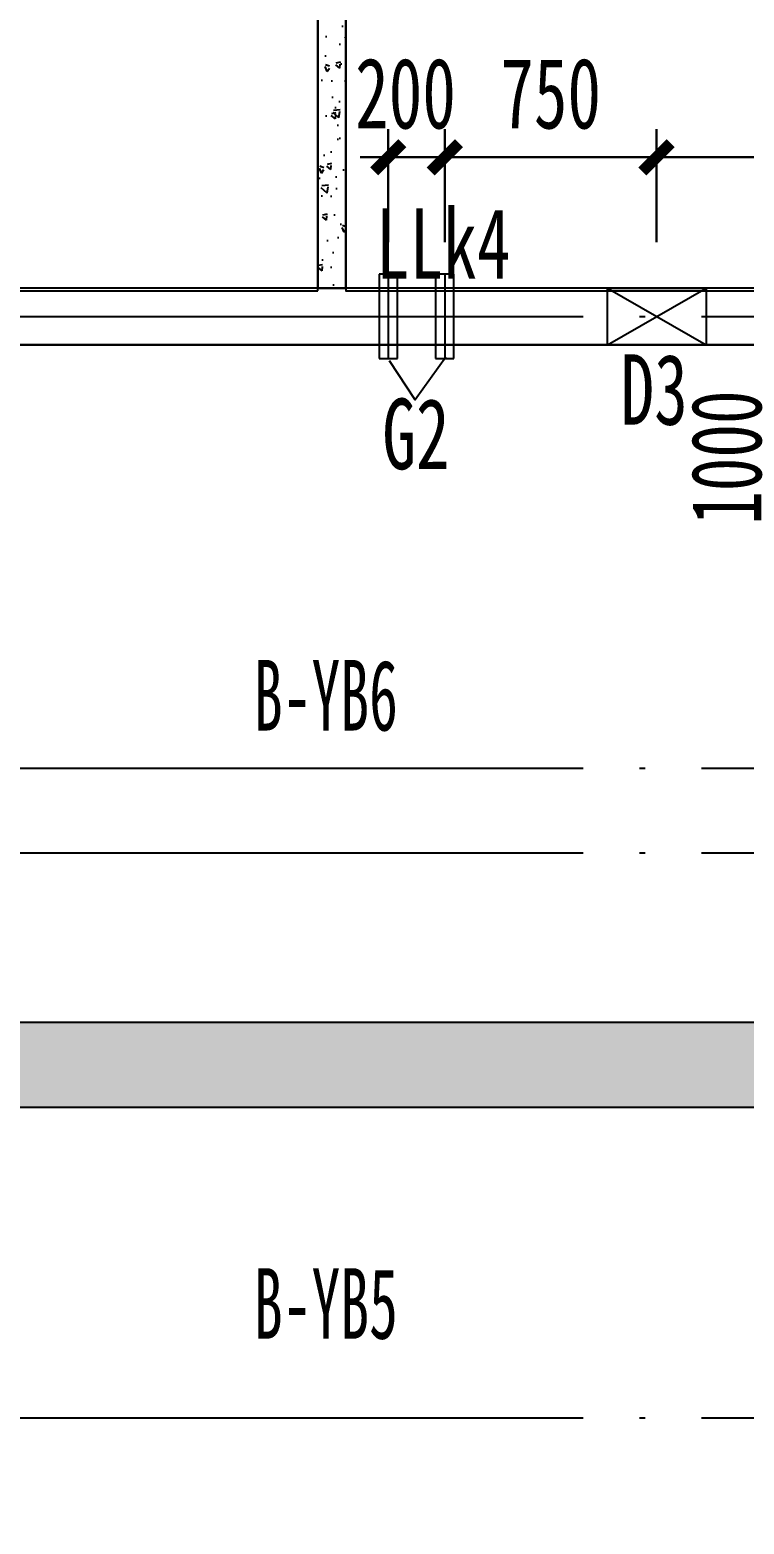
# Model space of a CAD drawing. Extents: x -3200781797 to -8106663, y 494714 to 1244925.
# Drawn here: x -8156720 to -8154190, y 931048 to 936339 of the extents above; entities that cross this region are included whole.
import ezdxf
from ezdxf.enums import TextEntityAlignment as Align
from ezdxf.xclip import XClip

# ---------------------------------------------------------------- set-up
doc = ezdxf.new("R2010")
doc.units = 0
doc.header["$LTSCALE"] = 1000
doc.header["$MEASUREMENT"] = 0
doc.header["$XCLIPFRAME"] = 0
for name, pattern in [('120-墙体$0$CENTER2', [1.125, 0.75, -0.125, 0.125, -0.125]), ('3#-轴线$0$DOTE', [2.4200000000000004, 2, -0.2, 0.02, -0.2]), ('3#4#5#$0$DASH', [0.35, 0.25, -0.1]), ('DASH', [0.35, 0.25, -0.1])]:
    doc.linetypes.add(name, pattern=pattern)
doc.layers.get('Defpoints').update_dxf_attribs({"color": 30, "linetype": 'DASH'})
for name, color, linetype in [('120-墙体$0$DUCT-排烟中心线', 5, '120-墙体$0$CENTER2'), ('120-墙体$0$DUCT-排烟管', 2, 'Continuous'), ('120-墙体$0$S-SLAB-HOLE', 5, 'Continuous'), ('120-墙体$0$S-WALL-BEAM', 120, 'Continuous'), ('120-墙体$0$暖-首层和标准层暖通套管_TZ$0$H-暖洞-穿梁', 3, 'Continuous'), ('3#-轴线$0$A-ANNO-DOTE', 10, '3#-轴线$0$DOTE'), ('3#4#5#$0$PC-SLAB', 6, '3#4#5#$0$DASH'), ('3#4#5#$0$S-ANNO-TEXT', 7, 'Continuous'), ('3#4#5#$0$S-PC-SLAB', 6, 'Continuous'), ('3#4#5#$0$S-WALL-HATC', 253, 'Continuous'), ('DIM', 3, 'Continuous'), ('S-PC-FQ-WYQ', 4, 'Continuous'), ('S-WALL-BEAM-TEXT', 2, 'Continuous')]:
    doc.layers.add(name, color=color, linetype=linetype)
doc.layers.add('设备条件', color=5, linetype='Continuous', lineweight=30)
doc.styles.add('3#4#5#$0$外部参照 1$0$宋体', font='', dxfattribs={"width": 0.8})
doc.styles.add('TSSD_Dimension', font='', dxfattribs={"width": 0.7})
doc.styles.add('楷体GB312', font='', dxfattribs={"width": 0.8})
doc.styles.get('3#4#5#$0$外部参照 1$0$宋体').set_extended_font_data('SimSun')
doc.styles.get('TSSD_Dimension').set_extended_font_data('KaiTi_GB2312')
doc.styles.get('楷体GB312').set_extended_font_data('楷体_GB2312')
doc.dimstyles.new('TSSD_100_100', dxfattribs={"dimtxt": 250, "dimasz": 100, "dimexe": 100, "dimexo": 250, "dimgap": 100, "dimtad": 1, "dimdec": 0, "dimzin": 0, "dimdsep": 46, "dimtxsty": 'TSSD_Dimension', "dimblk": 'ARCHTICK', "dimcen": 0, "dimdle": 100, "dimclrt": 7, "dimadec": 0, "dimazin": 0, "dimtfac": 1, "dimtdec": 0, "dimtix": 1, "dimtmove": 2, "dimatfit": 3, "dimfxl": 1, "dimtolj": 1, "dimtzin": 0, "dimarcsym": 0})
doc.dimstyles.new('TSSD_100_100$0', dxfattribs={"dimtxt": 250, "dimasz": 100, "dimexe": 100, "dimexo": 0, "dimgap": 100, "dimtad": 1, "dimdec": 0, "dimzin": 0, "dimdsep": 46, "dimtxsty": 'TSSD_Dimension', "dimblk1": 'ARCHTICK', "dimblk2": 'ARCHTICK', "dimsah": 1, "dimcen": 0, "dimclrt": 7, "dimadec": 0, "dimazin": 0, "dimtfac": 1, "dimtdec": 0, "dimtix": 1, "dimtmove": 2, "dimatfit": 3, "dimldrblk": 'ARCHTICK', "dimfxl": 300, "dimfxlon": 1, "dimtvp": 0.7, "dimtolj": 1, "dimtzin": 0, "dimarcsym": 0})

# ---------------------------------------------------------------- blocks, each defined once
blk = doc.blocks.new('ll-2f')
at = {"layer": 'S-WALL-BEAM-TEXT', "style": '楷体GB312', "width": 0.7}
blk.add_text('LLk4', height=250, dxfattribs=at).set_placement((-8399766.839648645, 774902.8118253453))
blk = doc.blocks.new('_ArchTick')
at = {"color": 0, "linetype": 'ByBlock', "const_width": 0.4}
blk.add_lwpolyline([(-0.5, -0.5), (0.5, 0.5)], dxfattribs=at)
blk = doc.blocks.new('*D1256')
at = {"layer": 'Defpoints', "color": 0, "transparency": 16777216}
for p in [(-8378373.312365103, 696912.7405795972), (-8377697.138435274, 696912.7405795972), (-8377697.147202632, 695912.7486598991)]:
    blk.add_point(p, dxfattribs=at)
at = {"layer": 'DIM', "color": 0, "lineweight": -2, "transparency": 16777216}
for p, q in [((-8378373.312365103, 695812.7486598991), (-8378373.312365103, 697012.7405795972)), ((-8377947.138435274, 696912.7405795972), (-8378473.312365103, 696912.7405795972)), ((-8377947.147202632, 695912.7486598991), (-8378473.312365103, 695912.7486598991))]:
    blk.add_line(p, q, dxfattribs=at)
at = {"layer": 'DIM', "color": 0, "lineweight": -2, "transparency": 16777216, "xscale": 100, "yscale": 100, "zscale": 100}
for p, rotation in [((-8378373.312365103, 696912.7405795972), 90), ((-8378373.312365103, 695912.7486598991), 270)]:
    blk.add_blockref('_ArchTick', p, dxfattribs=dict(at, rotation=rotation))
at = {"layer": 'DIM', "color": 7, "transparency": 16777216, "insert": (-8378598.312365101, 696412.7446197504), "char_height": 250, "attachment_point": 5, "rotation": 90, "style": 'TSSD_Dimension'}
blk.add_mtext('\\A1;1000', dxfattribs=at)
blk = doc.blocks.new('*D1259')
at = {"layer": 'Defpoints', "color": 0, "transparency": 16777216}
for p in [(-8379797.146669275, 697476.3267007617), (-8379797.146669275, 696912.6081883997), (-8379597.155575246, 696912.6081883997)]:
    blk.add_point(p, dxfattribs=at)
at = {"layer": 'DIM', "color": 0, "lineweight": -2, "transparency": 16777216}
for p, q in [((-8379797.146669275, 697176.3267007617), (-8379797.146669275, 697576.3267007617)), ((-8379597.155575246, 697176.3267007617), (-8379597.155575246, 697576.3267007617)), ((-8379797.146669275, 697476.3267007617), (-8379897.146669275, 697476.3267007617)), ((-8379597.155575246, 697476.3267007617), (-8379797.146669275, 697476.3267007617)), ((-8379597.155575246, 697476.3267007617), (-8379497.155575246, 697476.3267007617))]:
    blk.add_line(p, q, dxfattribs=at)
at = {"layer": 'DIM', "color": 0, "lineweight": -2, "transparency": 16777216, "xscale": 100, "yscale": 100, "zscale": 100}
blk.add_blockref('_ArchTick', (-8379797.146669275, 697476.3267007617), dxfattribs=at)
at = {"layer": 'DIM', "color": 0, "lineweight": -2, "transparency": 16777216, "xscale": 100, "yscale": 100, "zscale": 100, "rotation": 180}
blk.add_blockref('_ArchTick', (-8379597.155575246, 697476.3267007617), dxfattribs=at)
at = {"layer": 'DIM', "color": 7, "transparency": 16777216, "insert": (-8379736.14316294, 697701.3267007617), "char_height": 250, "attachment_point": 5, "style": 'TSSD_Dimension'}
blk.add_mtext('\\A1;200', dxfattribs=at)
blk = doc.blocks.new('*D1261')
at = {"layer": 'Defpoints', "color": 0, "transparency": 16777216}
for p in [(-8379597.155575246, 697476.3267007617), (-8379597.155575246, 696912.6081883997), (-8378846.926507272, 696912.7402309687)]:
    blk.add_point(p, dxfattribs=at)
at = {"layer": 'DIM', "color": 0, "lineweight": -2, "transparency": 16777216}
for p, q in [((-8379597.155575246, 697176.3267007617), (-8379597.155575246, 697576.3267007617)), ((-8378846.926507272, 697176.3267007617), (-8378846.926507272, 697576.3267007617)), ((-8378846.926507272, 697476.3267007617), (-8379597.155575246, 697476.3267007617))]:
    blk.add_line(p, q, dxfattribs=at)
at = {"layer": 'DIM', "color": 0, "lineweight": -2, "transparency": 16777216, "xscale": 100, "yscale": 100, "zscale": 100, "rotation": 180}
blk.add_blockref('_ArchTick', (-8379597.155575246, 697476.3267007617), dxfattribs=at)
at = {"layer": 'DIM', "color": 0, "lineweight": -2, "transparency": 16777216, "xscale": 100, "yscale": 100, "zscale": 100}
blk.add_blockref('_ArchTick', (-8378846.926507272, 697476.3267007617), dxfattribs=at)
at = {"layer": 'DIM', "color": 7, "transparency": 16777216, "insert": (-8379222.041041259, 697701.3267007617), "char_height": 250, "attachment_point": 5, "style": 'TSSD_Dimension'}
blk.add_mtext('\\A1;750', dxfattribs=at)
blk = doc.blocks.new('*D1262')
at = {"layer": 'Defpoints', "color": 0, "transparency": 16777216}
for p in [(-8378846.926507272, 697476.3267007617), (-8378846.926507272, 696912.7402309687), (-8377597.146519256, 696912.7402309687)]:
    blk.add_point(p, dxfattribs=at)
at = {"layer": 'DIM', "color": 0, "lineweight": -2, "transparency": 16777216}
for p, q in [((-8378846.926507272, 697176.3267007617), (-8378846.926507272, 697576.3267007617)), ((-8377597.146519256, 697176.3267007617), (-8377597.146519256, 697576.3267007617)), ((-8377597.146519256, 697476.3267007617), (-8378846.926507272, 697476.3267007617))]:
    blk.add_line(p, q, dxfattribs=at)
at = {"layer": 'DIM', "color": 0, "lineweight": -2, "transparency": 16777216, "xscale": 100, "yscale": 100, "zscale": 100, "rotation": 180}
blk.add_blockref('_ArchTick', (-8378846.926507272, 697476.3267007617), dxfattribs=at)
at = {"layer": 'DIM', "color": 0, "lineweight": -2, "transparency": 16777216, "xscale": 100, "yscale": 100, "zscale": 100}
blk.add_blockref('_ArchTick', (-8377597.146519256, 697476.3267007617), dxfattribs=at)
at = {"layer": 'DIM', "color": 7, "transparency": 16777216, "insert": (-8378222.036513263, 697701.3267007617), "char_height": 250, "attachment_point": 5, "style": 'TSSD_Dimension'}
blk.add_mtext('\\A1;1250', dxfattribs=at)
blk = doc.blocks.new('3#4#5#$0$ban3')
at = {"layer": '3#4#5#$0$S-WALL-HATC', "ltscale": 100}
h = blk.add_hatch(dxfattribs=at)
h.set_pattern_fill('AR-CONC', color=256, scale=25, angle=-270.0000000000001, style=0)
h.set_pattern_definition([(139.9999999999999, (0, 0), (15.6880337456489, 179.3150456501884), [18.75, -206.25]), (84.99999999999994, (0, 0), (-188.048033425003, -34.68783340324987), [15, -165]), (190.4513999999999, (1.307335000019521, 14.94292000000132), (-172.3598855152383, 144.6273454285055), [15.9350475, -175.2855279999999]), (136.1841999999999, (-50, 0), (41.37975358225471, 266.8102621564111), [28.125, -309.375]), (186.6356, (-46.55167324998183, 22.23418625001796), (-243.5294677251103, 233.665676387176), [23.902572, -262.92825]), (81.18419999999995, (-50, 0), (-243.529650231331, 233.665486283407), [22.5, -247.5]), (111, (-37.5, 25), (100.6547226663348, 149.2267630296154), [18.75, -206.25]), (55.99999999999998, (-37.5, 25), (-181.2875112617132, 60.82883298039556), [15, -165]), (161.4514, (-29.11209850001615, 37.4355582499993), (-80.63262417748795, 210.0556571453725), [15.9350475, -175.285528]), (127.5, (0, 0), (-83.22346345782788, 3.039963829322726), [0, -162.9999999999999, 0, -167.4999999999999, 0, -165.6249999999999]), (97.49999999999993, (0, 0), (-98.60292797059002, 65.76738436053722), [0, -95.5, 0, -159.25, 0, -63.125]), (57.49999999999993, (0, -55.75), (5.638717933595033, 133.4556090431022), [0, -62.5, 0, -195, 0, -258.75]), (47.49999999999995, (0, -80.75), (-25.02624558307933, 145.7965423355966), [0, -81.25, 0, -129.5, 0, -183.75])])
h.paths.add_polyline_path([(-216732.0009944952, 412974.9999670067), (-216832.0009944952, 412974.9999670067), (-216832.0009944952, 409974.9999670067), (-216732.0009944952, 409974.9999670067)])
h.paths.add_polyline_path([(-214532.000995802, 412974.9999670067), (-214632.000995802, 412974.9999670067), (-214632.000995802, 409974.9999670067), (-214532.000995802, 409974.9999670067)])
h = blk.add_hatch(dxfattribs=at)
h.set_pattern_fill('AR-CONC', color=256, scale=25, angle=-270.0000000000001, style=0)
h.set_pattern_definition([(139.9999999999999, (-37341055835.11649, -2020434459.278713), (15.6880337456489, 179.3150456501884), [18.75, -206.25]), (84.99999999999994, (-37341055835.11649, -2020434459.278713), (-188.048033425003, -34.68783340324987), [15, -165]), (190.4513999999999, (-37341055833.80915, -2020434444.335793), (-172.3598855152383, 144.6273454285055), [15.93504749999987, -175.2855279999978]), (136.1841999999999, (-37341055885.11649, -2020434459.278713), (41.37975358225471, 266.8102621564111), [28.125, -309.375]), (186.6356, (-37341055881.66816, -2020434437.044526), (-243.5294677251103, 233.665676387176), [23.902572, -262.92825]), (81.18419999999995, (-37341055885.11649, -2020434459.278713), (-243.529650231331, 233.665486283407), [22.5, -247.5]), (111, (-37341055872.61649, -2020434434.278713), (100.6547226663348, 149.2267630296154), [18.75, -206.25]), (55.99999999999998, (-37341055872.61649, -2020434434.278713), (-181.2875112617132, 60.82883298039556), [15, -165]), (161.4514, (-37341055864.22858, -2020434421.843154), (-80.63262417748795, 210.0556571453725), [15.9350475, -175.285528]), (127.5, (-37341055835.11649, -2020434459.278713), (-83.22346345782788, 3.039963829322726), [0, -162.9999999999978, 0, -167.4999999999978, 0, -165.6249999999978]), (97.49999999999993, (-37341055835.11649, -2020434459.278713), (-98.60292797059002, 65.76738436053722), [0, -95.5, 0, -159.25, 0, -63.125]), (57.49999999999993, (-37341055835.11649, -2020434515.028713), (5.638717933595033, 133.4556090431022), [0, -62.5, 0, -195, 0, -258.75]), (47.49999999999995, (-37341055835.11649, -2020434540.028713), (-25.02624558307933, 145.7965423355966), [0, -81.25, 0, -129.5, 0, -183.75])])
h.paths.add_polyline_path([(-214482.0009953861, 407075.0001829517), (-214482.0009953861, 407375.0001829517), (-220082.0008581768, 407375.0001829517), (-220082.0008581768, 407075.0001829517)])
at = {"layer": '3#4#5#$0$S-PC-SLAB'}
for points in [[(-216832.0009944952, 409964.9999670067), (-216832.0009944952, 412984.9999670067), (-219532.0009944952, 412984.9999670067), (-219532.0009944952, 409964.9999670067)], [(-214632.000995802, 409964.9999670067), (-214632.000995802, 412984.9999670067), (-216732.0009944952, 412984.9999670067), (-216732.0009944952, 409964.9999670067)], [(-214472.0009953861, 407375.0001829517), (-220092.0009953849, 407375.0001829517), (-220092.0009953849, 409775.0001829517), (-214472.0009953861, 409775.0001829517)]]:
    blk.add_lwpolyline(points, close=True, dxfattribs=at)
blk.add_lwpolyline([(-214472.0009953861, 407075.0001829517), (-214472.0009953861, 404775.0000121126), (-221292.000995802, 404775.0000121126), (-221292.000995802, 405875.0000121126), (-220092.0000025203, 405874.9618342608), (-220092.0009953849, 407075.0001829517), (-214472.0009953861, 407075.0001829517)], dxfattribs=at)
at = {"layer": '3#4#5#$0$S-WALL-HATC', "ltscale": 100}
for points in [[(-216732.0009944952, 409974.9999670067), (-216732.0009944952, 412974.9999670067), (-216832.0009944952, 412974.9999670067), (-216832.0009944952, 409974.9999670067)], [(-214482.0009953861, 407075.0001829517), (-214482.0009953861, 407375.0001829517), (-220082.0008581768, 407375.0001829517), (-220082.0008581768, 407075.0001829517)]]:
    blk.add_lwpolyline(points, close=True, dxfattribs=at)
blk = doc.blocks.new('3#4#5#$0$5#')
at = {"layer": '3#4#5#$0$S-ANNO-TEXT'}
blk.add_blockref('3#4#5#$0$ban3', (378828.7940562447, -247400.000215945), dxfattribs=at)
at = {"layer": '3#4#5#$0$PC-SLAB', "linetype": 'ByBlock', "style": '3#4#5#$0$外部参照 1$0$宋体', "width": 0.6}
for s, p in [('B-YB6', (162025.7876349213, 161131.3778890177)), ('B-YB5', (162025.7876345043, 158977.4767425086))]:
    blk.add_text(s, height=250, dxfattribs=at).set_placement(p, align=Align.MIDDLE)
blk = doc.blocks.new('120-墙体$0$A$Ca94620f4')
at = {"layer": '120-墙体$0$DUCT-排烟中心线'}
for p, q in [((-4600.000150017615, -2950.689384998579), (-4600.000150017615, -3249.311312258011)), ((-4400.000300035201, -2950.689154202279), (-4400.00030003523, -3249.31108146171))]:
    blk.add_line(p, q, dxfattribs=at)
at = {"layer": '120-墙体$0$DUCT-排烟管'}
for p, q in [((-4632.500150017615, -2950.689384998579), (-4632.500150017615, -3249.311312258011)), ((-4567.500150017615, -2950.689384998579), (-4632.500150017615, -2950.689384998579)), ((-4567.500150017615, -3249.311312258011), (-4567.500150017615, -2950.689384998579)), ((-4432.500300035201, -2950.689154202279), (-4432.50030003523, -3249.31108146171)), ((-4367.500300035201, -2950.689154202279), (-4432.500300035201, -2950.689154202279)), ((-4367.50030003523, -3249.31108146171), (-4367.500300035201, -2950.689154202279)), ((-4632.500150017615, -3249.311312258011), (-4567.500150017615, -3249.311312258011)), ((-4432.50030003523, -3249.31108146171), (-4367.50030003523, -3249.31108146171))]:
    blk.add_line(p, q, dxfattribs=at)
at = {"layer": '120-墙体$0$暖-首层和标准层暖通套管_TZ$0$H-暖洞-穿梁', "color": 6}
for p, q in [((-3823.780598112178, -3000.0003486645), (-3473.780598112178, -3200.00034859209)), ((-3823.780598112178, -3200.00034859209), (-3473.780598112178, -3000.0003486645))]:
    blk.add_line(p, q, dxfattribs=at)
blk.add_lwpolyline([(-3823.780598112178, -3000.0003486645), (-3473.780598112178, -3000.0003486645), (-3473.780598112178, -3200.00034859209), (-3823.780598112178, -3200.00034859209)], close=True, dxfattribs=at)
blk = doc.blocks.new('120-墙体$0$A$C8f34f6bc')
at = {"layer": '120-墙体$0$S-SLAB-HOLE'}
for p, q in [((-3150, -400), (-3150, 0)), ((-2799.999627587881, -399.9999999999994), (-2799.999627587881, 5.684341886080801e-13)), ((-2799.999627587881, -399.9999999999994), (-3150, -400))]:
    blk.add_line(p, q, dxfattribs=at)
for points in [[(-2800, 0), (-3061.604401697608, -64.26967435973347), (-3150, -400)], [(0, -5000), (-248.2317736557453, -4896.88676487864), (-350.0000000000002, -4650)]]:
    blk.add_lwpolyline(points, dxfattribs=at)
blk.add_lwpolyline([(-350.0000000000002, -5000), (-350.0000000000002, -4650), (-7.105427357601002e-14, -4650), (0, -5000)], close=True, dxfattribs=at)
for centre, radius in [((-4949.999999971129, -149.9999999994761), 55), ((-230, -4580), 50)]:
    blk.add_circle(centre, radius, dxfattribs=at)
blk = doc.blocks.new('120-墙体')
at = {"layer": '120-墙体$0$S-WALL-BEAM'}
blk.add_lwpolyline([(-6350, -3099.999397527484), (-6350, -3299.9997895509), (-1750, -3300.000392023416), (-1750, -3100)], close=True, dxfattribs=at)
for name, p in [('120-墙体$0$A$Ca94620f4', (-250, -100.0000000000005)), ('120-墙体$0$A$C8f34f6bc', (-100, -100))]:
    blk.add_blockref(name, p)
blk = doc.blocks.new('3#-轴线')
at = {"layer": '3#-轴线$0$A-ANNO-DOTE'}
for points in [[(-3000, -3200), (44800, -3200)], [(-3000, -4800), (44800, -4800)], [(-3000, -5100), (44800, -5100)], [(-3000, -7100), (44800, -7100)]]:
    blk.add_lwpolyline(points, dxfattribs=at)
blk = doc.blocks.new('g-4')
at = {"layer": 'S-PC-FQ-WYQ'}
blk.add_lwpolyline([(-8379593.354784319, 696768.7209498072), (-8379701.997085616, 696617.1201626443), (-8379793.354634303, 696755.9680746382)], dxfattribs=at)
at = {"layer": 'DIM', "color": 7, "char_height": 250, "attachment_point": 5, "style": 'TSSD_Dimension'}
for s, insert in [('\\A1;D3', (-8378855.210175939, 696652.0448790393)), ('\\A1;G2', (-8379699.254149016, 696494.8958815272))]:
    blk.add_mtext(s, dxfattribs=dict(at, insert=insert))
at = {"layer": 'DIM'}
dim = blk.add_linear_dim(base=(-8379797.146669275, 697476.3267007617), p1=(-8379597.155575246, 696912.6081883997), p2=(-8379797.146669275, 696912.6081883997), angle=180, dimstyle='TSSD_100_100$0', dxfattribs=at)
dim.commit()
dim.dimension.update_dxf_attribs({"geometry": '*D1259', "text_midpoint": (-8379736.14316294, 697701.3267007617), "dimtype": 128})
for base, p1, p2, angle, dimstyle, picture, middle in [((-8379597.155575246, 697476.3267007617), (-8378846.926507272, 696912.7402309687), (-8379597.155575246, 696912.6081883997), 180, 'TSSD_100_100$0', '*D1261', (-8379222.041041259, 697701.3267007617)), ((-8378846.926507272, 697476.3267007617), (-8377597.146519256, 696912.7402309687), (-8378846.926507272, 696912.7402309687), 180, 'TSSD_100_100$0', '*D1262', (-8378222.036513263, 697701.3267007617)), ((-8378373.312365103, 696912.7405795972), (-8377697.147202629, 695912.7486598989), (-8377697.138435271, 696912.740579597), 90, 'TSSD_100_100', '*D1256', (-8378598.312365101, 696412.7446197504))]:
    dim = blk.add_linear_dim(base=base, p1=p1, p2=p2, angle=angle, dimstyle=dimstyle, dxfattribs=at)
    dim.commit()
    dim.dimension.update_dxf_attribs({"geometry": picture, "text_midpoint": middle})

msp = doc.modelspace()

# ---------------------------------------------------------------- block references
for name, p in [('3#-轴线', (-8170700.435511587, 938524.6198560873)), ('120-墙体', (-8150600.435511587, 938524.6198560873))]:
    msp.add_blockref(name, p)
at = {"layer": '3#4#5#$0$S-PC-SLAB'}
msp.add_blockref('3#4#5#$0$5#', (-8317697.236654709, 772849.7631162296), dxfattribs=at)
at = {"layer": 'S-PC-FQ-WYQ'}
ref = msp.add_blockref('ll-2f', (244273.1554264436, 160555.1042186499), dxfattribs=at)
XClip(ref).set_block_clipping_path([(-8415946.827853592, 765376.3514517639), (-8394073.590937981, 780355.7141795221)])
at = {"layer": '设备条件'}
ref = msp.add_blockref('g-4', (224346.7110076696, 238411.8792764903), dxfattribs=at)
XClip(ref).set_block_clipping_path([(-8397143.260394035, 687543.5894637303), (-8373927.20270833, 702549.2378656254)])

doc.saveas('drawing.dxf')
